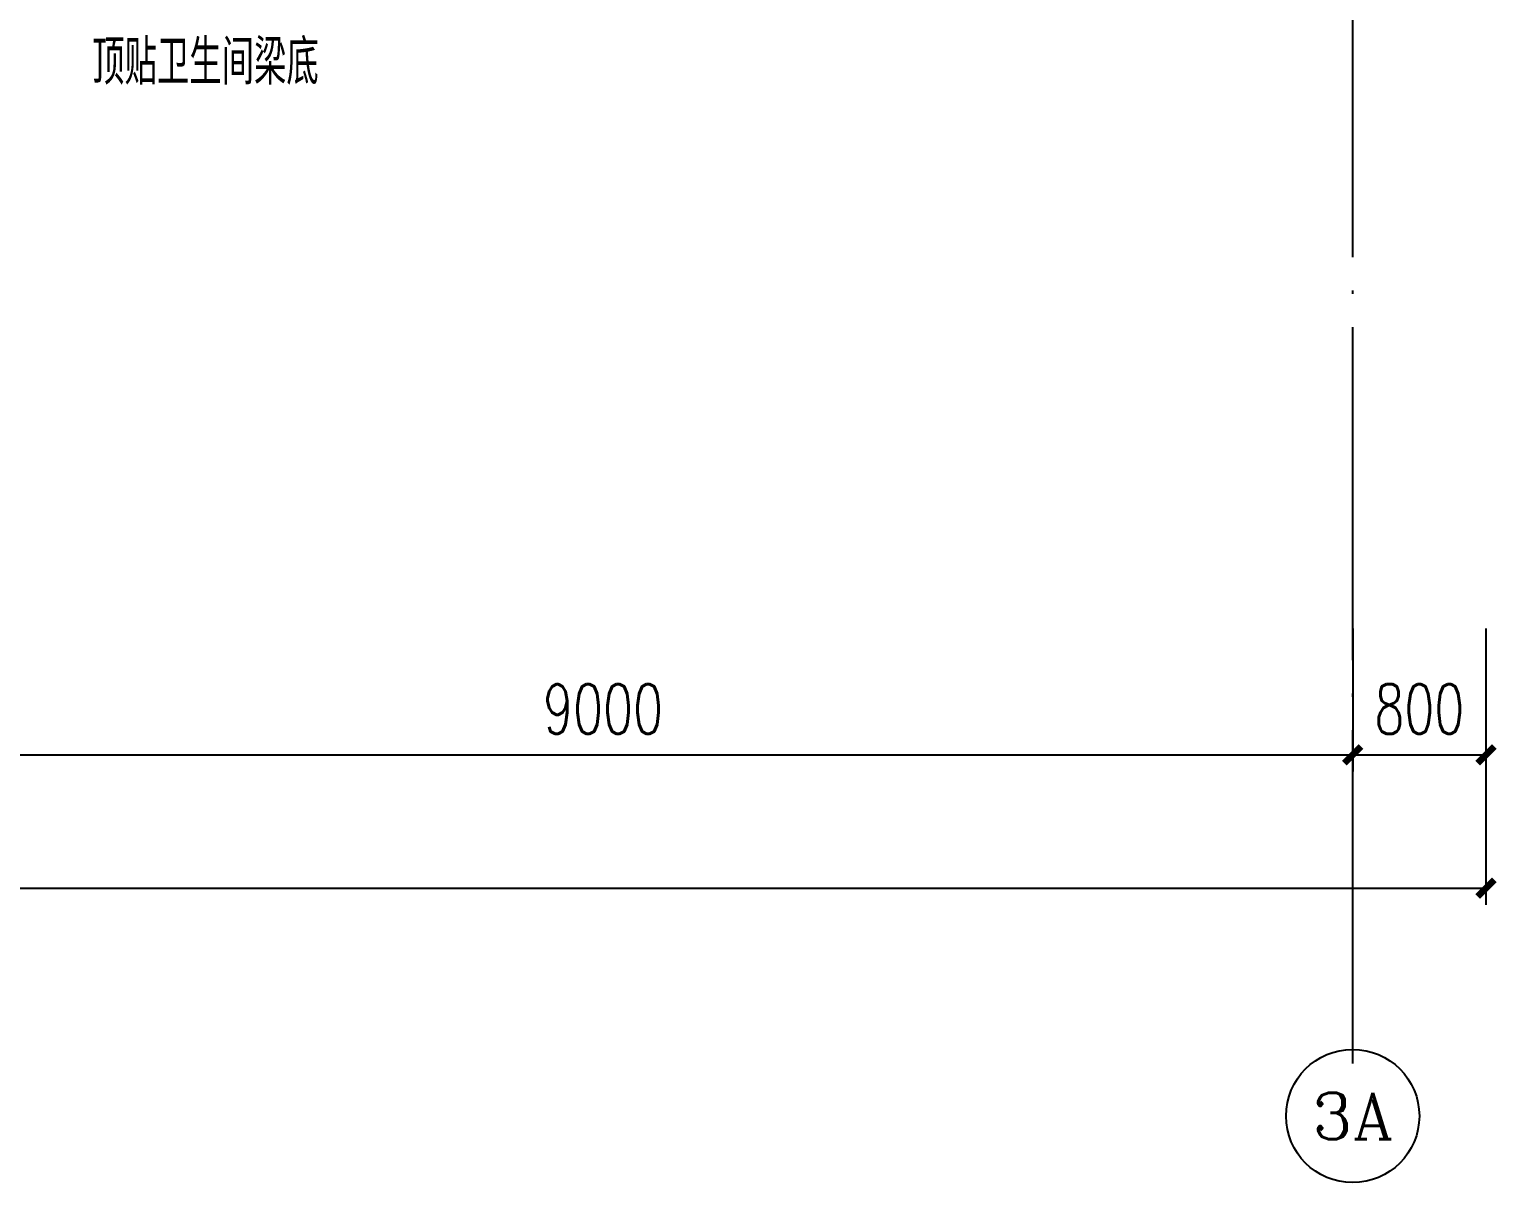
# Model space of a CAD drawing. Extents: x -1313754 to 847533, y 489853 to 941203.
# Drawn here: x -136798 to -127984, y 540024 to 546948 of the extents above; entities that cross this region are included whole.
import ezdxf
from ezdxf.enums import TextEntityAlignment as Align

# ---------------------------------------------------------------- set-up
doc = ezdxf.new("R2010")
doc.units = 0
doc.header["$LTSCALE"] = 1000
doc.header["$MEASUREMENT"] = 0
doc.linetypes.add('DOTE', pattern=[2.42, 2, -0.2, 0.02, -0.2])
doc.layers.get('Defpoints').update_dxf_attribs({"color": 210})
for name, color, linetype in [('A-AXIS-D', 1, 'Continuous'), ('A-AXIS-DOTE', 14, 'DOTE'), ('AS-WALL', 40, 'Continuous'), ('PUB_TEXT', 7, 'Continuous')]:
    doc.layers.add(name, color=color, linetype=linetype)
doc.styles.add('_TCH_AXIS', font='COMPLEX', dxfattribs={"bigfont": 'GBCBIG'})
doc.styles.add('_TCH_DIM', font='SIMPLEX', dxfattribs={"bigfont": 'GBCBIG'})
doc.styles.add('_TCH_DIM_T3', font='SIMPLEX', dxfattribs={"width": 0.705882, "bigfont": 'GBCBIG'})
doc.dimstyles.new('_TCH_ARCH&&100', dxfattribs={"dimtxt": 297.5, "dimasz": 100, "dimexe": 100, "dimexo": 100, "dimgap": 126.25, "dimtad": 1, "dimdec": 0, "dimzin": 0, "dimdsep": 46, "dimtxsty": '_TCH_DIM_T3', "dimblk": 'ARCHTICK', "dimcen": 0.09, "dimclrt": 7, "dimazin": 2, "dimtfac": 1, "dimtdec": 0, "dimtix": 1, "dimtmove": 2, "dimatfit": 3, "dimfxl": 0, "dimtolj": 1, "dimtzin": 0, "dimarcsym": 0})

# ---------------------------------------------------------------- blocks, each defined once
blk = doc.blocks.new('_ArchTick')
at = {"color": 0, "linetype": 'ByBlock', "const_width": 0.4}
blk.add_lwpolyline([(-0.5, -0.5), (0.5, 0.5)], dxfattribs=at)
blk = doc.blocks.new('*D1282')
at = {"layer": 'A-AXIS-D', "color": 0, "lineweight": -2}
for p, q in [((82882.2, -261469.8), (82882.2, -262327.8)), ((91882.2, -261469.8), (91882.2, -262327.8)), ((82882.2, -262227.8), (91882.2, -262227.8))]:
    blk.add_line(p, q, dxfattribs=at)
at = {"layer": 'Defpoints', "color": 0}
for p in [(82882.2, -261369.8), (91882.2, -261369.8), (91882.2, -262227.8)]:
    blk.add_point(p, dxfattribs=at)
at = {"layer": 'A-AXIS-D', "color": 0, "lineweight": -2, "xscale": 100, "yscale": 100, "zscale": 100, "rotation": 180}
blk.add_blockref('_ArchTick', (82882.2, -262227.8), dxfattribs=at)
at = {"layer": 'A-AXIS-D', "color": 0, "lineweight": -2, "xscale": 100, "yscale": 100, "zscale": 100}
blk.add_blockref('_ArchTick', (91882.2, -262227.8), dxfattribs=at)
at = {"layer": 'A-AXIS-D', "color": 7, "insert": (87382.2, -261952.8), "char_height": 297.5, "attachment_point": 5, "style": '_TCH_DIM_T3'}
blk.add_mtext('\\A1;9000', dxfattribs=at)
blk = doc.blocks.new('*D1283')
at = {"layer": 'A-AXIS-D', "color": 0, "lineweight": -2}
for p, q in [((91882.2, -261469.8), (91882.2, -262327.8)), ((92682.2, -261469.8), (92682.2, -262327.8)), ((91882.2, -262227.8), (92682.2, -262227.8))]:
    blk.add_line(p, q, dxfattribs=at)
at = {"layer": 'Defpoints', "color": 0}
for p in [(91882.2, -261369.8), (92682.2, -261369.8), (92682.2, -262227.8)]:
    blk.add_point(p, dxfattribs=at)
at = {"layer": 'A-AXIS-D', "color": 0, "lineweight": -2, "xscale": 100, "yscale": 100, "zscale": 100, "rotation": 180}
blk.add_blockref('_ArchTick', (91882.2, -262227.8), dxfattribs=at)
at = {"layer": 'A-AXIS-D', "color": 0, "lineweight": -2, "xscale": 100, "yscale": 100, "zscale": 100}
blk.add_blockref('_ArchTick', (92682.2, -262227.8), dxfattribs=at)
at = {"layer": 'A-AXIS-D', "color": 7, "insert": (92282.2, -261952.8), "char_height": 297.5, "attachment_point": 5, "style": '_TCH_DIM_T3'}
blk.add_mtext('\\A1;800', dxfattribs=at)
blk = doc.blocks.new('*D1408')
at = {"layer": 'A-AXIS-D', "color": 0, "lineweight": -2}
for p, q in [((-93017.8, -261569.8), (-93017.8, -263127.8)), ((92682.2, -261569.8), (92682.2, -263127.8)), ((-93017.8, -263027.8), (92682.2, -263027.8))]:
    blk.add_line(p, q, dxfattribs=at)
at = {"layer": 'Defpoints', "color": 0}
for p in [(-93017.8, -261469.8), (92682.2, -261469.8), (92682.2, -263027.8)]:
    blk.add_point(p, dxfattribs=at)
at = {"layer": 'A-AXIS-D', "color": 0, "lineweight": -2, "xscale": 100, "yscale": 100, "zscale": 100, "rotation": 180}
blk.add_blockref('_ArchTick', (-93017.8, -263027.8), dxfattribs=at)
at = {"layer": 'A-AXIS-D', "color": 0, "lineweight": -2, "xscale": 100, "yscale": 100, "zscale": 100}
blk.add_blockref('_ArchTick', (92682.2, -263027.8), dxfattribs=at)
at = {"layer": 'A-AXIS-D', "color": 7, "insert": (-167.8, -262752.8), "char_height": 297.5, "attachment_point": 5, "style": '_TCH_DIM_T3'}
blk.add_mtext('\\A1;185700', dxfattribs=at)
blk = doc.blocks.new('dote')
at = {"layer": 'A-AXIS-D'}
blk.add_circle((91882.2, -264396), 400, dxfattribs=at)
at = {"layer": 'A-AXIS-DOTE'}
blk.add_line((91882.2, -264080), (91882.2, 36662.3), dxfattribs=at)
at = {"layer": 'PUB_TEXT', "style": '_TCH_AXIS'}
blk.add_text('3A', height=276.42, dxfattribs=at).set_placement((91638.7, -264534.2), (92125.7, -264534.2), align=Align.FIT)
at = {"layer": 'A-AXIS-D'}
for base, p1, p2, picture, middle in [((91882.2, -262227.8), (82882.2, -261369.8), (91882.2, -261369.8), '*D1282', (87382.2, -261952.8)), ((92682.2, -262227.8), (91882.2, -261369.8), (92682.2, -261369.8), '*D1283', (92282.2, -261952.8)), ((92682.2, -263027.8), (-93017.8, -261469.8), (92682.2, -261469.8), '*D1408', (-167.8, -262752.8))]:
    dim = blk.add_linear_dim(base=base, p1=p1, p2=p2, angle=0, dimstyle='_TCH_ARCH&&100', override={"dimgap": 0}, dxfattribs=at)
    dim.commit()
    dim.dimension.update_dxf_attribs({"geometry": picture, "text_midpoint": middle, "dimtype": 161})

msp = doc.modelspace()

# ---------------------------------------------------------------- block references
at = {"layer": 'AS-WALL'}
msp.add_blockref('dote', (-220736.4, 804820), dxfattribs=at)

# ---------------------------------------------------------------- texts
at = {"layer": 'PUB_TEXT', "style": '_TCH_DIM'}
msp.add_text('顶贴卫生间梁底', height=270.07, dxfattribs=at).set_placement((-136421.8, 546616))

doc.saveas('drawing.dxf')
